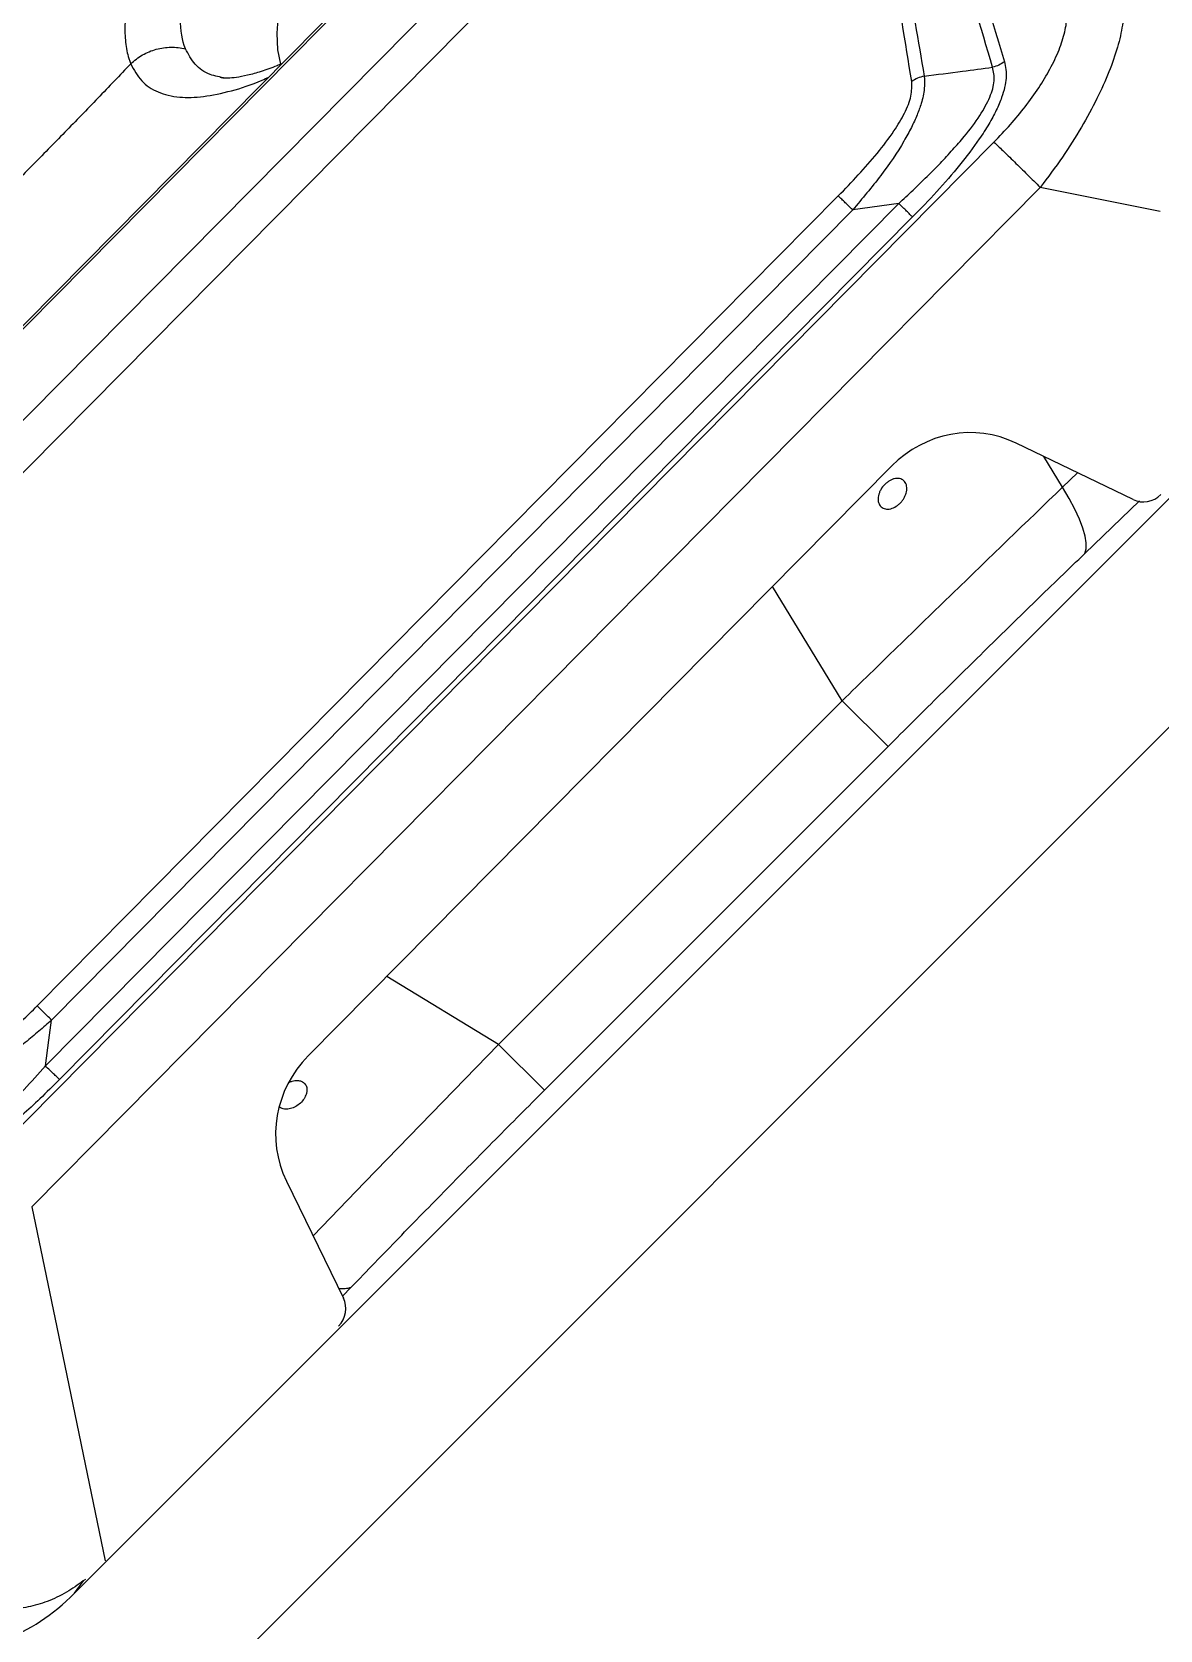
# Model space of a CAD drawing. Extents: x 398 to 508, y 623 to 782.
# Drawn here: x 496.26 to 501.3, y 651.51 to 658.64 of the extents above; entities that cross this region are included whole.
import ezdxf

# ---------------------------------------------------------------- set-up
doc = ezdxf.new("R2010")
doc.units = 0
doc.header["$MEASUREMENT"] = 0
doc.layers.add('GEOMETRY', color=2, linetype='Continuous', lineweight=25)

msp = doc.modelspace()

# ---------------------------------------------------------------- linework, layer by layer
at = {"layer": 'GEOMETRY'}
for p, q in [((499.9069, 660.6333), (493.5005, 654.157)), ((499.8927, 660.3852), (493.755, 654.1806)), ((499.1967, 660.3381), (493.7704, 654.8526)), ((499.2048, 660.3315), (493.7785, 654.8459)), ((496.0541, 653.5986), (500.5546, 658.1483)), ((500.761, 657.9459), (496.2604, 653.3961)), ((496.2836, 654.293), (499.8596, 657.9081)), ((501.2958, 657.8381), (500.761, 657.9459)), ((496.3212, 654.0252), (500.1292, 657.8748)), ((499.924, 657.8454), (496.348, 654.2304)), ((500.1292, 657.8748), (499.924, 657.8454)), ((500.1912, 657.8144), (496.3832, 653.9648)), ((496.4508, 651.673), (502.3251, 657.5473)), ((496.7022, 650.9038), (503.0942, 657.2958)), ((501.1753, 656.5527), (500.6536, 656.805)), ((497.4936, 654.0699), (500.0984, 656.7032)), ((500.8609, 656.6081), (500.7776, 656.745)), ((500.8609, 656.6081), (500.9278, 656.6724)), ((500.96, 656.3123), (501.2046, 656.5475)), ((499.877, 655.655), (499.5665, 656.1654)), ((498.3431, 654.1211), (499.877, 655.655)), ((500.0815, 655.4505), (499.877, 655.655)), ((498.5476, 653.9166), (500.0815, 655.4505)), ((498.3431, 654.1211), (497.8444, 654.4245)), ((498.5476, 653.9166), (498.3431, 654.1211)), ((497.396, 653.5119), (497.6509, 652.9898)), ((496.2604, 653.3961), (496.3715, 652.86)), ((497.647, 652.9978), (497.6858, 653.0381)), ((496.3715, 652.86), (496.5875, 651.8175)), ((496.4508, 651.673), (496.4898, 651.7281))]:
    msp.add_line(p, q, dxfattribs=at)
at = {"layer": 'GEOMETRY', "flags": 128}
for points in [[(497.372, 658.4933), (497.3712, 658.4961), (497.3583, 658.5604), (497.355, 658.6344), (497.3611, 658.7176), (497.3768, 658.8094), (497.4017, 658.9091), (497.4359, 659.0161), (497.479, 659.1296), (497.4957, 659.1696)], [(500.96, 656.3123), (500.9655, 656.3334), (500.9659, 656.3594), (500.961, 656.3903), (500.9509, 656.4258), (500.9358, 656.4656), (500.9156, 656.5095), (500.8906, 656.5571), (500.8609, 656.6081)], [(496.3212, 654.0252), (496.3362, 654.1401), (496.348, 654.2304)], [(497.5154, 653.2674), (497.7466, 653.507), (498.044, 653.8138), (498.3431, 654.1211), (498.3431, 654.1211), (498.3431, 654.1211)]]:
    msp.add_lwpolyline(points, dxfattribs=at)
at = {"layer": 'GEOMETRY'}
msp.add_arc((497.648, 653.1453), 0.1136, 260.73512, 289.4097, dxfattribs=at)
for centre, major_axis, ratio, start_param, end_param in [((500.4367, 656.3481), (0.1748, 0.4747), 0.962414, 6.189341, 7.412231), ((501.2263, 656.6404), (0.0954, 0.0422), 0.924573, 3.807119, 5.114143), ((497.8496, 653.7328), (0.4569, 0.214), 0.967733, 1.93437, 3.157261), ((497.5639, 652.938), (0.0384, 0.0974), 0.919509, 4.276419, 5.583443), ((496.1034, 652.8814), (0.2213, 1.4402), 0.581848, 3.440643, 3.812109)]:
    msp.add_ellipse(centre, major_axis=major_axis, ratio=ratio, start_param=start_param, end_param=end_param, dxfattribs=at)
for points, knots in [([(499.5806, 662.2137), (499.5246, 662.2081), (499.4638, 662.1928), (499.3655, 662.1556), (499.3315, 662.1408), (499.2787, 662.115), (499.2608, 662.1058), (499.2245, 662.0862), (499.2061, 662.0759), (499.1134, 662.0216), (499.0363, 661.9697), (498.9162, 661.8799), (498.8754, 661.8479), (498.7923, 661.7798), (498.7498, 661.7435), (498.6222, 661.6306), (498.5363, 661.5493), (498.4061, 661.4189), (498.3624, 661.374), (498.2966, 661.3045), (498.2745, 661.281), (498.2303, 661.2332), (498.2082, 661.209), (498.0983, 661.0874), (498.0117, 660.9871), (497.8836, 660.8326), (497.8412, 660.7805), (497.778, 660.7011), (497.7571, 660.6745), (497.7152, 660.6209), (497.6944, 660.594), (497.5915, 660.4594), (497.5127, 660.3521), (497.3996, 660.1915), (497.3627, 660.138), (497.3088, 660.0579), (497.291, 660.0312), (497.256, 659.9778), (497.2386, 659.9511), (497.1538, 659.8188), (497.0915, 659.7161), (497.0063, 659.5666), (496.9793, 659.5175), (496.9409, 659.445), (496.9285, 659.421), (496.9043, 659.3734), (496.8926, 659.3498), (496.8364, 659.2335), (496.7985, 659.1461), (496.7526, 659.0229), (496.739, 658.9832), (496.7215, 658.9256), (496.7162, 658.9068), (496.7064, 658.8697), (496.702, 658.8515), (496.6825, 658.7632), (496.675, 658.7), (496.6757, 658.6159), (496.678, 658.5897), (496.6844, 658.5531), (496.6871, 658.5413), (496.6918, 658.5244), (496.6944, 658.5161), (496.6978, 658.5067), (496.6993, 658.5028), (496.7003, 658.5001), (496.7008, 658.4988), (496.7013, 658.4976)], [0, 0, 0, 0, 0.0625, 0.0625, 0.09375, 0.09375, 0.109375, 0.109375, 0.125, 0.125, 0.1875, 0.1875, 0.21875, 0.21875, 0.25, 0.25, 0.3125, 0.3125, 0.34375, 0.34375, 0.359375, 0.359375, 0.375, 0.375, 0.4375, 0.4375, 0.46875, 0.46875, 0.484375, 0.484375, 0.5, 0.5, 0.5625, 0.5625, 0.59375, 0.59375, 0.609375, 0.609375, 0.625, 0.625, 0.6875, 0.6875, 0.71875, 0.71875, 0.734375, 0.734375, 0.75, 0.75, 0.8125, 0.8125, 0.84375, 0.84375, 0.859375, 0.859375, 0.875, 0.875, 0.9375, 0.9375, 0.96875, 0.96875, 0.984375, 0.984375, 0.992187, 0.996094, 0.998047, 0.998047, 1, 1, 1, 1]), ([(496.9456, 658.5643), (496.9306, 658.6021), (496.9234, 658.6467), (496.9237, 658.749), (496.9313, 658.8066), (496.9501, 658.8873), (496.9543, 658.9039), (496.9636, 658.9376), (496.9687, 658.9548), (496.9853, 659.0074), (496.9981, 659.0436), (497.0412, 659.1559), (497.0765, 659.2355), (497.1288, 659.3414), (497.1397, 659.3629), (497.162, 659.4063), (497.1735, 659.4281), (497.209, 659.4941), (497.234, 659.5388), (497.3125, 659.6748), (497.3698, 659.7682), (497.4475, 659.8886), (497.4634, 659.9129), (497.4955, 659.9614), (497.5117, 659.9857), (497.561, 660.0586), (497.5947, 660.1073), (497.6979, 660.2535), (497.7696, 660.3513), (497.8632, 660.4738), (497.8821, 660.4984), (497.9201, 660.5473), (497.9392, 660.5716), (497.9965, 660.6439), (498.035, 660.6916), (498.1513, 660.8327), (498.2298, 660.9244), (498.3295, 661.0358), (498.3495, 661.058), (498.3896, 661.1018), (498.4096, 661.1234), (498.4693, 661.1872), (498.5089, 661.2284), (498.627, 661.3483), (498.7049, 661.4231), (498.8208, 661.5272), (498.8594, 661.5607), (498.9349, 661.6236), (498.9719, 661.6531), (499.0811, 661.7363), (499.1512, 661.7843), (499.2356, 661.8346), (499.2523, 661.8441), (499.2854, 661.8623), (499.3017, 661.8708), (499.3497, 661.8947), (499.3806, 661.9084), (499.4701, 661.9428), (499.5255, 661.957), (499.5764, 661.9621)], [0, 0, 0, 0, 0.0625, 0.0625, 0.125, 0.125, 0.140625, 0.140625, 0.15625, 0.15625, 0.1875, 0.1875, 0.25, 0.25, 0.265625, 0.265625, 0.28125, 0.28125, 0.3125, 0.3125, 0.375, 0.375, 0.390625, 0.390625, 0.40625, 0.40625, 0.4375, 0.4375, 0.5, 0.5, 0.515625, 0.515625, 0.53125, 0.53125, 0.5625, 0.5625, 0.625, 0.625, 0.640625, 0.640625, 0.65625, 0.65625, 0.6875, 0.6875, 0.75, 0.75, 0.78125, 0.78125, 0.8125, 0.8125, 0.875, 0.875, 0.890625, 0.890625, 0.90625, 0.90625, 0.9375, 0.9375, 1, 1, 1, 1]), ([(500.5486, 658.4822), (500.442, 658.8406), (500.2886, 659.3567), (500.1324, 659.9058), (500.071, 660.1274), (500.0457, 660.222), (500.0307, 660.3239), (500.0063, 660.3814), (499.9941, 660.41)], [0, 0, 0, 0, 0.559957, 0.806347, 0.854751, 0.903289, 0.952043, 1, 1, 1, 1]), ([(499.9958, 660.4115), (499.998, 660.4071), (500.0191, 660.3644), (500.0707, 660.1934), (500.2799, 659.5704), (500.4595, 658.9773), (500.602, 658.507)], [0, 0, 0, 0, 0.007721, 0.074655, 0.266185, 1, 1, 1, 1]), ([(500.1873, 658.4188), (500.1301, 658.7714), (500.0281, 659.4011), (499.9405, 660.0409), (499.9019, 660.3224)], [0, 0, 0, 0, 0.560011, 1, 1, 1, 1]), ([(499.9038, 660.3236), (499.9631, 660.0124), (500.0818, 659.3901), (500.1893, 658.7581), (500.243, 658.4423)], [0, 0, 0, 0, 0.500104, 1, 1, 1, 1]), ([(501.1267, 658.8264), (501.1303, 658.8034), (501.1376, 658.7565), (501.1301, 658.6701), (501.1079, 658.5712), (501.0692, 658.4606), (501.015, 658.3404), (500.9451, 658.2124), (500.8609, 658.0782), (500.7948, 657.9908), (500.761, 657.946)], [0, 0, 0, 0, 0.1060913, 0.216747, 0.3320356, 0.4525106, 0.5788195, 0.7118984, 0.8524035, 1, 1, 1, 1]), ([(500.5546, 658.1483), (500.5793, 658.1741), (500.6282, 658.2251), (500.6953, 658.3067), (500.7552, 658.3897), (500.8068, 658.4753), (500.847, 658.5596), (500.873, 658.6414), (500.8835, 658.7173), (500.8749, 658.7591), (500.8707, 658.78)], [0, 0, 0, 0, 0.126547, 0.249919, 0.377175, 0.499718, 0.627528, 0.749863, 0.875036, 1, 1, 1, 1]), ([(496.7013, 658.4975), (496.7171, 658.5129), (496.7349, 658.5262), (496.7733, 658.5481), (496.794, 658.5567), (496.8367, 658.5683), (496.8587, 658.5714), (496.9027, 658.572), (496.9246, 658.5695), (496.9456, 658.5643)], [0, 0, 0, 0, 0.25, 0.25, 0.5, 0.5, 0.75, 0.75, 1, 1, 1, 1]), ([(497.125, 658.4339), (497.101, 658.4382), (497.0463, 658.4481), (496.985, 658.491), (496.9587, 658.5399), (496.9456, 658.5643)], [0, 0, 0, 0, 0.283054, 0.642223, 1, 1, 1, 1]), ([(496.7013, 658.4976), (496.6769, 658.472), (496.6281, 658.4208), (496.5546, 658.3442), (496.4808, 658.2679), (496.4068, 658.1918), (496.3325, 658.116), (496.258, 658.0403), (496.1833, 657.9649), (496.0834, 657.8647), (495.9579, 657.7399), (495.8064, 657.5912), (495.654, 657.4434), (495.5517, 657.3457), (495.5006, 657.2968)], [0, 0, 0, 0, 0.062485, 0.124975, 0.18747, 0.249969, 0.312474, 0.374984, 0.4375, 0.50002, 0.625039, 0.750042, 0.875029, 1, 1, 1, 1]), ([(496.7013, 658.4975), (496.7159, 658.4705), (496.745, 658.4164), (496.8199, 658.368), (496.9132, 658.3452), (497.0239, 658.3481), (497.1485, 658.375), (497.2472, 658.4054), (497.3075, 658.4335), (497.317, 658.4379)], [0, 0, 0, 0, 0.16943, 0.339508, 0.508936, 0.662866, 0.817282, 0.971215, 1, 1, 1, 1]), ([(497.3749, 658.4977), (497.3681, 658.4948), (497.3348, 658.4803), (497.2828, 658.4627), (497.2212, 658.4452), (497.1715, 658.436), (497.1345, 658.4329), (497.1109, 658.434), (497.1046, 658.4353), (497.1018, 658.4359)], [0, 0, 0, 0, 0.044591, 0.220372, 0.391365, 0.556987, 0.717183, 0.872865, 1, 1, 1, 1]), ([(500.1292, 657.8748), (500.1507, 657.8946), (500.1934, 657.9339), (500.2555, 657.9939), (500.3149, 658.054), (500.3707, 658.1138), (500.4317, 658.1837), (500.4916, 658.2622), (500.5384, 658.3474), (500.5607, 658.4241), (500.5526, 658.4629), (500.5486, 658.4822)], [0, 0, 0, 0, 0.103598, 0.206282, 0.307061, 0.405061, 0.499574, 0.643355, 0.769755, 0.885319, 1, 1, 1, 1]), ([(500.602, 658.507), (500.6063, 658.4837), (500.6127, 658.449), (500.603, 658.3924), (500.5887, 658.3443), (500.5652, 658.2892), (500.5315, 658.227), (500.4784, 658.1445), (500.4012, 658.0428), (500.3003, 657.9268), (500.2275, 657.8517), (500.1912, 657.8144)], [0, 0, 0, 0, 0.1252424, 0.1869617, 0.2505847, 0.3283945, 0.4114102, 0.5010359, 0.662351, 0.8319966, 1, 1, 1, 1]), ([(500.243, 658.4423), (500.3, 658.4497), (500.4018, 658.4631), (500.5037, 658.4763), (500.5486, 658.4822)], [0, 0, 0, 0, 0.559389, 1, 1, 1, 1]), ([(500.602, 658.507), (500.5938, 658.5016), (500.5774, 658.4908), (500.5582, 658.4851), (500.5486, 658.4822)], [0, 0, 0, 0, 0.5, 1, 1, 1, 1]), ([(499.8596, 657.9081), (499.8897, 657.939), (499.9497, 658.0008), (500.0343, 658.0974), (500.1054, 658.1904), (500.1576, 658.2775), (500.1892, 658.3563), (500.1879, 658.398), (500.1873, 658.4188)], [0, 0, 0, 0, 0.187072, 0.373689, 0.559995, 0.705553, 0.85283, 1, 1, 1, 1]), ([(500.243, 658.4423), (500.2441, 658.4244), (500.2464, 658.3882), (500.233, 658.3276), (500.2119, 658.2686), (500.186, 658.2124), (500.1364, 658.1214), (500.0501, 657.9955), (499.9667, 657.8962), (499.924, 657.8455)], [0, 0, 0, 0, 0.114828, 0.233664, 0.317348, 0.406089, 0.500977, 0.744712, 1, 1, 1, 1]), ([(500.243, 658.4423), (500.2329, 658.4397), (500.2128, 658.4347), (500.1958, 658.4241), (500.1873, 658.4188)], [0, 0, 0, 0, 0.5, 1, 1, 1, 1]), ([(500.1625, 656.5809), (500.1611, 656.5764), (500.1594, 656.5719), (500.1553, 656.5631), (500.1529, 656.5587), (500.1474, 656.5502), (500.1443, 656.5462), (500.1377, 656.5386), (500.1341, 656.535), (500.1229, 656.5253), (500.1146, 656.52), (500.0979, 656.5127), (500.0893, 656.5106), (500.0774, 656.5102), (500.0734, 656.5106), (500.0661, 656.5121), (500.0627, 656.5133), (500.0563, 656.5165), (500.0533, 656.5185), (500.0482, 656.5233), (500.0459, 656.526), (500.0421, 656.5322), (500.0406, 656.5356), (500.0384, 656.5429), (500.0377, 656.5469), (500.0371, 656.5551), (500.0372, 656.5593), (500.0383, 656.568), (500.0392, 656.5726), (500.0419, 656.5815), (500.0436, 656.586), (500.0478, 656.5948), (500.0503, 656.5992), (500.0585, 656.6117), (500.0653, 656.6195), (500.0765, 656.6292), (500.0805, 656.6322), (500.0886, 656.6374), (500.0927, 656.6397), (500.1011, 656.6434), (500.1053, 656.6448), (500.1136, 656.6468), (500.1177, 656.6474), (500.1297, 656.6479), (500.1371, 656.6464), (500.1467, 656.6416), (500.1495, 656.6396), (500.1547, 656.6349), (500.157, 656.6321), (500.1607, 656.6259), (500.1623, 656.6225), (500.1645, 656.6152), (500.1652, 656.6112), (500.1662, 656.599), (500.1651, 656.59), (500.1625, 656.5809)], [0, 0, 0, 0, 0.03125, 0.03125, 0.0625, 0.0625, 0.09375, 0.09375, 0.125, 0.125, 0.1875, 0.1875, 0.25, 0.25, 0.28125, 0.28125, 0.3125, 0.3125, 0.34375, 0.34375, 0.375, 0.375, 0.40625, 0.40625, 0.4375, 0.4375, 0.46875, 0.46875, 0.5, 0.5, 0.53125, 0.53125, 0.5625, 0.5625, 0.625, 0.625, 0.65625, 0.65625, 0.6875, 0.6875, 0.71875, 0.71875, 0.75, 0.75, 0.8125, 0.8125, 0.84375, 0.84375, 0.875, 0.875, 0.90625, 0.90625, 0.9375, 0.9375, 1, 1, 1, 1]), ([(500.8609, 656.6081), (500.699, 656.4524), (500.5353, 656.2945), (500.289, 656.0558), (500.2066, 655.9759), (500.0419, 655.8157), (499.9594, 655.7354), (499.877, 655.655)], [0, 0, 0, 0, 0.5, 0.5, 0.75, 0.75, 1, 1, 1, 1]), ([(500.0815, 655.4505), (500.1546, 655.5237), (500.2279, 655.5966), (500.3745, 655.7419), (500.4479, 655.8143), (500.5946, 655.9582), (500.668, 656.0298), (500.8143, 656.1719), (500.8872, 656.2424), (500.96, 656.3123)], [0, 0, 0, 0, 0.25, 0.25, 0.5, 0.5, 0.75, 0.75, 1, 1, 1, 1]), ([(495.7727, 653.956), (495.7893, 653.9556), (495.8226, 653.9549), (495.8851, 653.9756), (495.9374, 654.003), (495.9768, 654.0278), (496.0022, 654.0451), (496.06, 654.087), (496.1565, 654.1678), (496.2386, 654.2487), (496.2836, 654.293)], [0, 0, 0, 0, 0.117005, 0.234536, 0.360199, 0.405093, 0.451786, 0.500448, 0.726612, 1, 1, 1, 1]), ([(496.348, 654.2304), (496.3387, 654.2221), (496.32, 654.2054), (496.2911, 654.1804), (496.2613, 654.1552), (496.2305, 654.1301), (496.1896, 654.0979), (496.1434, 654.0635), (496.0968, 654.0315), (496.0681, 654.0131), (496.0529, 654.0038), (496.0469, 654.0002), (496.0236, 653.9862), (495.9845, 653.9642), (495.9315, 653.9389), (495.8738, 653.9164), (495.8102, 653.8991), (495.7702, 653.8999), (495.75, 653.9002)], [0, 0, 0, 0, 0.047708, 0.096688, 0.146809, 0.197928, 0.249893, 0.347838, 0.421271, 0.471482, 0.483259, 0.492609, 0.499558, 0.592818, 0.675836, 0.749812, 0.87358, 1, 1, 1, 1]), ([(495.714, 653.5948), (495.735, 653.5914), (495.7759, 653.5847), (495.8532, 653.6099), (495.9326, 653.6549), (496.0234, 653.7232), (496.1222, 653.8129), (496.2245, 653.9178), (496.2896, 653.9901), (496.3212, 654.0252)], [0, 0, 0, 0, 0.120842, 0.236017, 0.354466, 0.479568, 0.65493, 0.832373, 1, 1, 1, 1]), ([(496.3832, 653.9648), (496.3543, 653.936), (496.2997, 653.8815), (496.2138, 653.8021), (496.128, 653.7292), (496.0367, 653.6601), (495.9445, 653.6005), (495.851, 653.5555), (495.7617, 653.531), (495.714, 653.5379), (495.6899, 653.5413)], [0, 0, 0, 0, 0.1316946, 0.2493397, 0.378329, 0.4976926, 0.62718, 0.7499611, 0.8739462, 1, 1, 1, 1]), ([(497.4105, 653.9528), (497.4144, 653.9546), (497.4259, 653.9601), (497.4452, 653.9618), (497.4651, 653.9578), (497.48, 653.9464), (497.4879, 653.9296), (497.4884, 653.9115), (497.4847, 653.8998), (497.4832, 653.8953)], [0, 0, 0, 0, 0.083292, 0.246702, 0.409775, 0.572618, 0.735403, 0.898316, 1, 1, 1, 1]), ([(497.6858, 653.0381), (497.7557, 653.1109), (497.8263, 653.1839), (497.9684, 653.3301), (498.04, 653.4035), (498.1839, 653.5502), (498.2562, 653.6236), (498.4015, 653.7703), (498.4744, 653.8435), (498.5476, 653.9166)], [0, 0, 0, 0, 0.25, 0.25, 0.5, 0.5, 0.75, 0.75, 1, 1, 1, 1]), ([(497.4832, 653.8953), (497.4797, 653.8881), (497.4728, 653.8736), (497.4543, 653.8546), (497.4323, 653.8403), (497.4086, 653.8323), (497.3867, 653.8321), (497.3719, 653.8358), (497.3671, 653.8411), (497.3664, 653.8419)], [0, 0, 0, 0, 0.161942, 0.323878, 0.485931, 0.647885, 0.809477, 0.970604, 1, 1, 1, 1]), ([(496.4987, 651.7343), (496.4743, 651.7163), (496.4234, 651.6788), (496.3399, 651.6379), (496.2532, 651.6104), (496.1667, 651.5994), (496.0816, 651.6048), (495.9976, 651.6258), (495.9474, 651.652), (495.9213, 651.6656)], [0, 0, 0, 0, 0.125681, 0.262289, 0.397721, 0.534794, 0.679139, 0.833467, 1, 1, 1, 1])]:
    msp.add_open_spline(points, degree=3, knots=knots, dxfattribs=at)
for points in [[(500.5546, 658.1483), (500.5668, 658.1365), (500.5913, 658.1131), (500.6445, 658.0612), (500.7034, 658.0033), (500.7418, 657.9651), (500.761, 657.946)], [(499.924, 657.8454), (499.9174, 657.8519), (499.9042, 657.8649), (499.8864, 657.8823), (499.8708, 657.8975), (499.8633, 657.9045), (499.8596, 657.9081)], [(500.1912, 657.8144), (500.1875, 657.818), (500.1799, 657.8252), (500.1649, 657.8399), (500.1479, 657.8565), (500.1354, 657.8687), (500.1292, 657.8748)], [(496.348, 654.2304), (496.3414, 654.2369), (496.3282, 654.2498), (496.3103, 654.2673), (496.2947, 654.2824), (496.2873, 654.2895), (496.2836, 654.293)], [(496.3832, 653.9648), (496.3794, 653.9684), (496.3719, 653.9756), (496.3568, 653.9902), (496.3398, 654.0069), (496.3274, 654.0191), (496.3212, 654.0252)]]:
    msp.add_open_spline(points, degree=3, dxfattribs=at)

doc.saveas('drawing.dxf')
